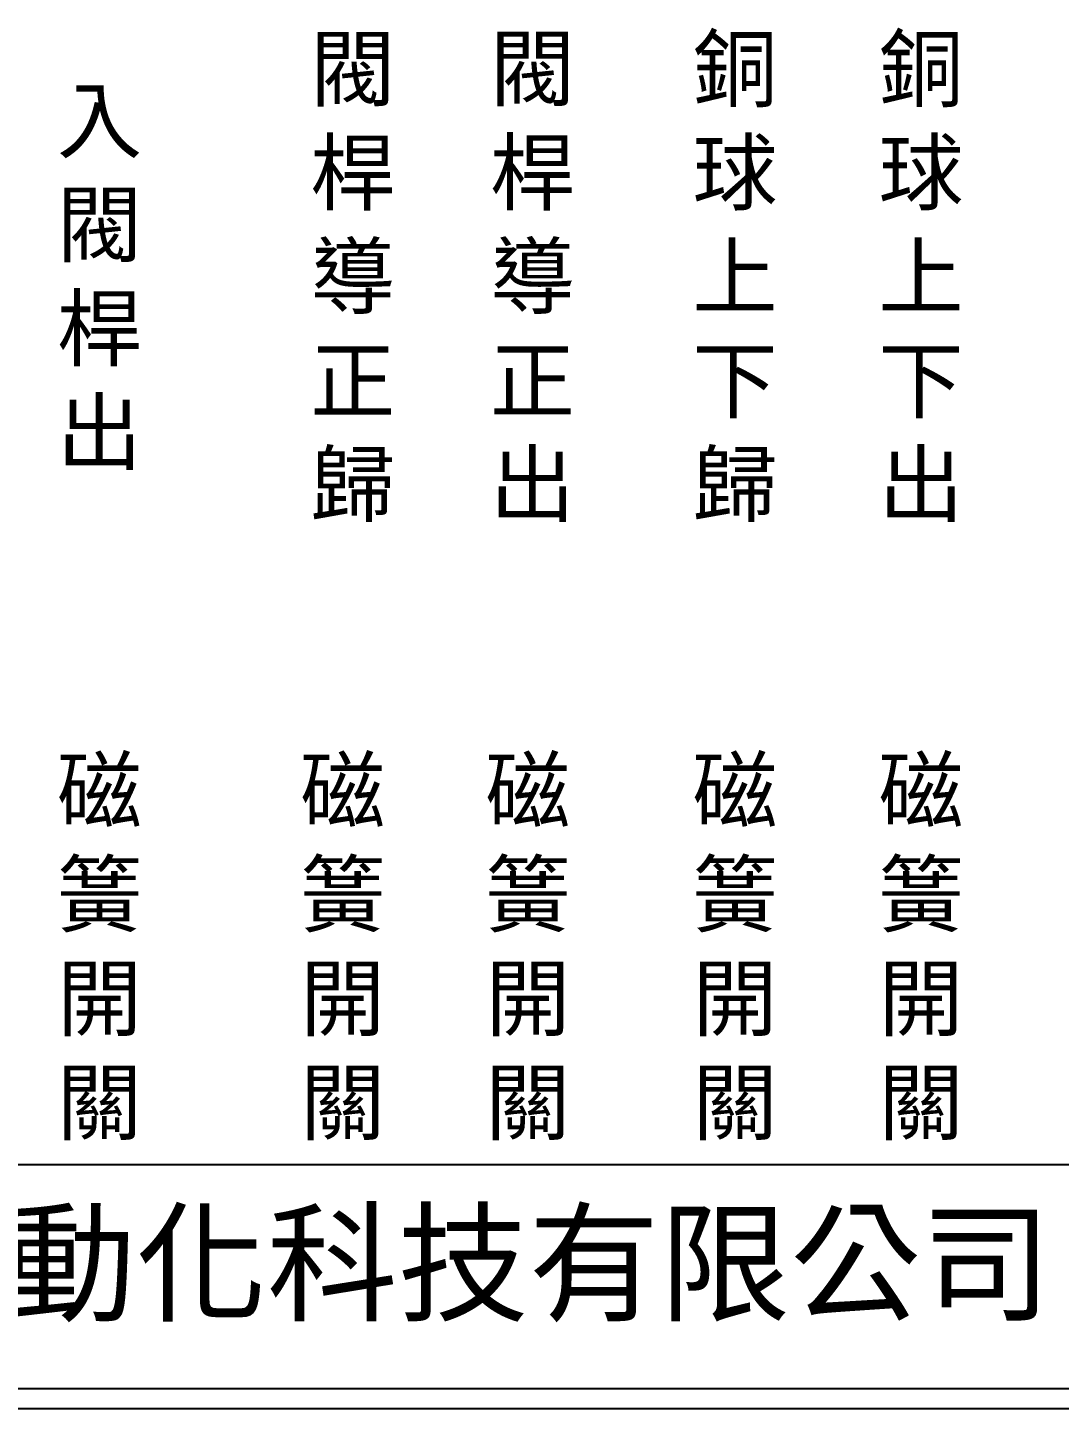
# Model space of a CAD drawing. Extents: x 325 to 612, y 3 to 207.
# Drawn here: x 389.9 to 454.4, y 3 to 89.3 of the extents above; entities that cross this region are included whole.
import ezdxf

# ---------------------------------------------------------------- set-up
doc = ezdxf.new("R2010")
doc.units = 0
doc.layers.add('圖框層', color=7, linetype='CONTINUOUS')
doc.layers.add('標尺寸層', color=3, linetype='CONTINUOUS')
doc.styles.add('CNS', font='romanc.shx', dxfattribs={"bigfont": 'chineset.shx'})
doc.styles.add('STSL', font='kaiu.ttf')

msp = doc.modelspace()

# ---------------------------------------------------------------- linework, layer by layer
at = {"layer": '圖框層', "color": 7}
for p, q in [((326.569, 18.25), (611.07, 18.25)), ((326.569, 4.25), (611.07, 4.25)), ((325.319, 3), (612.319, 3))]:
    msp.add_line(p, q, dxfattribs=at)

# ---------------------------------------------------------------- texts
at = {"layer": '圖框層', "color": 4, "style": 'STSL'}
msp.add_text('泓陞自動化科技有限公司', height=6, dxfattribs=at).set_placement((363.923, 9.076))
at = {"layer": '標尺寸層', "color": 7, "char_height": 3.9, "width": 4.96081, "attachment_point": 5, "style": 'CNS'}
for s, insert in [('{\\fDFKai-SB|b0|i0|c136|p65;閥桿導正歸}', (410.213, 73.584)), ('{\\fDFKai-SB|b0|i0|c136|p65;閥桿導正出}', (421.46, 73.584)), ('{\\fDFKai-SB|b0|i0|c136|p65;銅球上下歸}', (434.128, 73.584)), ('{\\fDFKai-SB|b0|i0|c136|p65;銅球上下出}', (445.766, 73.584)), ('{\\fDFKai-SB|b0|i0|c136|p65;入閥桿出}', (394.369, 73.584)), ('{\\fDFKai-SB|b0|i0|c136|p65;磁簧開關}', (394.369, 31.684)), ('{\\fDFKai-SB|b0|i0|c136|p65;磁簧開關}', (409.588, 31.684)), ('{\\fDFKai-SB|b0|i0|c136|p65;磁簧開關}', (421.168, 31.684)), ('{\\fDFKai-SB|b0|i0|c136|p65;磁簧開關}', (434.128, 31.684)), ('{\\fDFKai-SB|b0|i0|c136|p65;磁簧開關}', (445.766, 31.684))]:
    msp.add_mtext(s, dxfattribs=dict(at, insert=insert))

doc.saveas('drawing.dxf')
